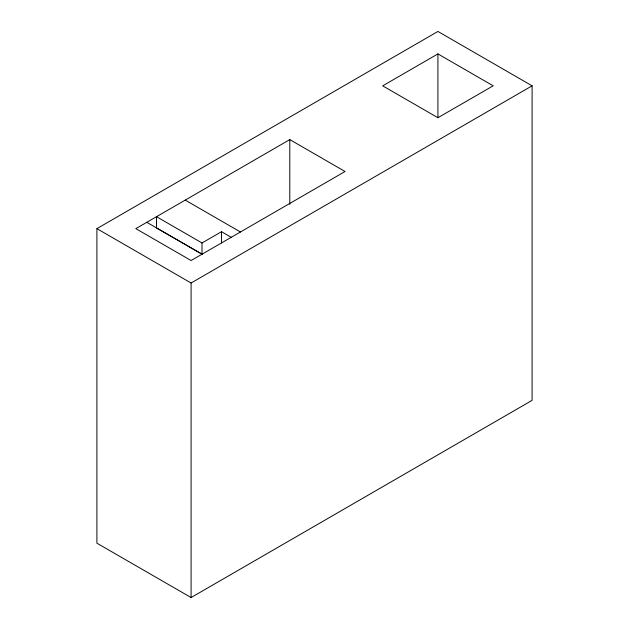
<?xml version="1.0" encoding="UTF-8"?>
<svg xmlns="http://www.w3.org/2000/svg" width="629" height="629" viewBox="0 0 629 629"><rect width="100%" height="100%" fill="white"/><g stroke="black" fill="none" stroke-linecap="round" stroke-linejoin="round"><path stroke-width="0.94" d="M185.24 200.108L289.788 139.591L345.046 171.497L191.082 260.54L135.825 228.642L185.24 200.108L240.498 232.007M96.905 228.642L437.918 31.45L532.095 85.819L532.095 400.358L191.082 597.55L96.905 543.181L96.905 228.642L191.082 283.011L191.082 597.55M437.918 53.913L382.699 85.843L437.918 117.725L493.175 85.819L437.918 53.913L437.918 117.607M202.003 242.959L202.003 254.195L156.495 227.926L156.495 216.691L202.003 242.959L221.51 231.7L231.236 237.314M191.082 283.011L532.095 85.819M146.769 222.304L202.074 254.179M289.788 139.591L289.788 204.323M221.51 231.7L221.51 242.936"/></g></svg>
